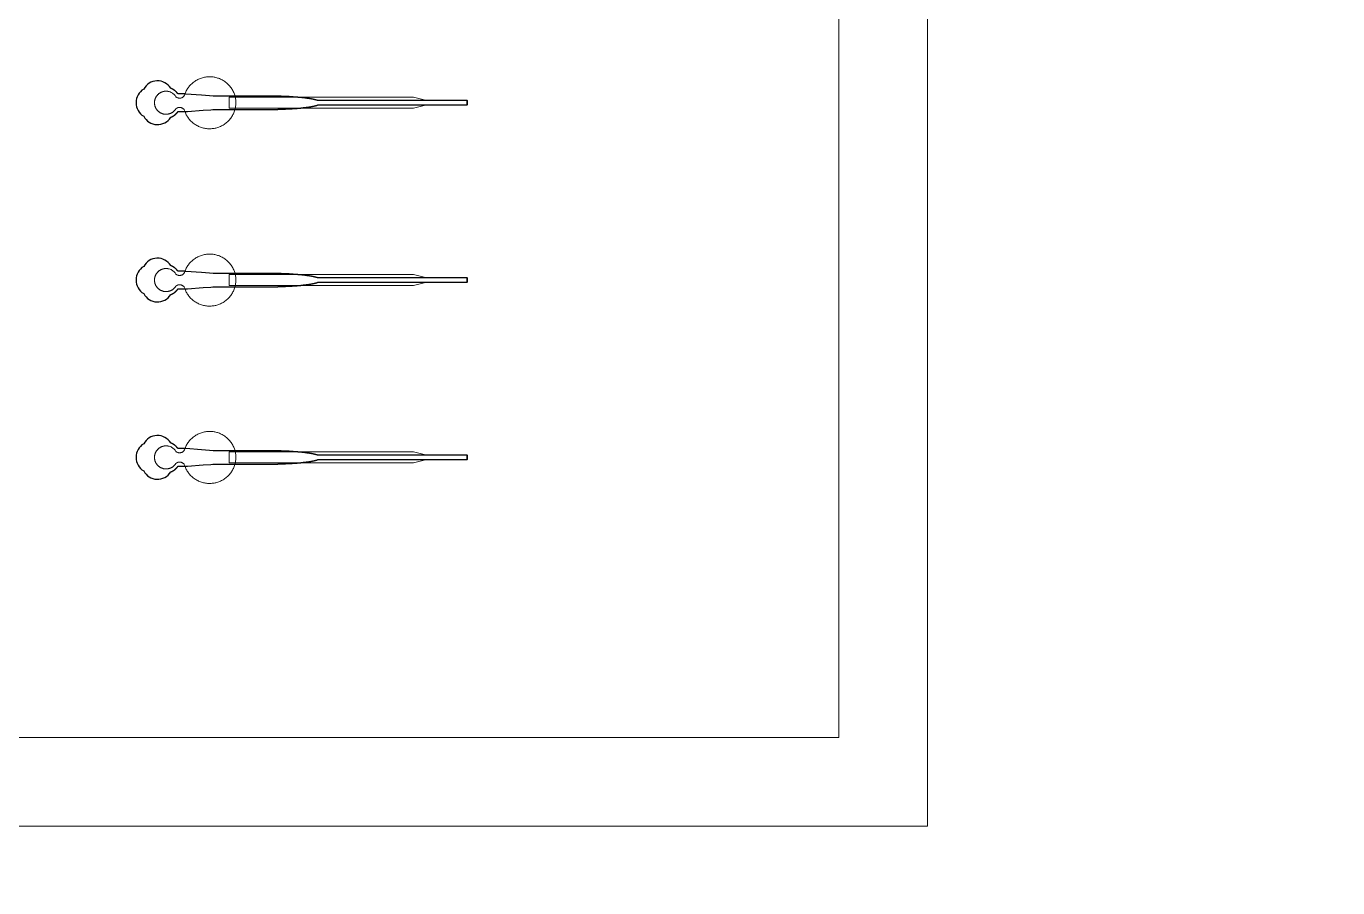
# Model space of a CAD drawing. Header units: inches. Extents: x -52997 to 52003, y -52254 to 52746.
# Drawn here: x 22411 to 37207, y -21043 to -11327 of the extents above; entities that cross this region are included whole.
import ezdxf

# ---------------------------------------------------------------- set-up
doc = ezdxf.new("R2010")
doc.units = ezdxf.units.IN
doc.header["$MEASUREMENT"] = 0
doc.layers.add('1', color=1, linetype='Continuous')
doc.layers.add('2', color=140, linetype='Continuous', lineweight=0)
doc.layers.add('3', color=90, linetype='Continuous', lineweight=0)

msp = doc.modelspace()

# ---------------------------------------------------------------- linework, layer by layer
at = {"layer": '1'}
for points in [[(-16283, -47486), (0, -47486), (16283, -47486, 5.999107)], [(-16250, -47286), (0, -47286), (16250, -47286, 5.986812)], [(-13686, -45486), (0, -45486), (13686, -45486, 6.794322)], [(24041, -12354), (24041, -12353), (24042, -12353), (24043, -12353), (24044, -12352), (24045, -12352), (24045, -12352), (24046, -12351), (24047, -12351), (24048, -12351), (24049, -12350), (24050, -12350), (24051, -12350), (24051, -12349), (24052, -12349), (24053, -12348), (24054, -12348), (24055, -12347), (24056, -12347), (24057, -12347), (24057, -12346), (24058, -12346), (24059, -12345), (24060, -12345), (24061, -12344), (24062, -12344), (24063, -12343), (24063, -12343), (24064, -12342), (24065, -12342), (24066, -12342), (24067, -12341), (24068, -12341), (24069, -12340), (24069, -12339), (24070, -12339), (24071, -12338), (24072, -12338), (24073, -12337), (24074, -12337), (24074, -12336), (24075, -12336), (24076, -12335), (24077, -12335), (24078, -12334), (24079, -12333), (24079, -12333), (24080, -12332), (24081, -12332), (24082, -12331), (24083, -12330), (24084, -12330), (24084, -12329), (24085, -12329), (24086, -12328), (24087, -12327), (24088, -12327), (24088, -12326), (24089, -12325), (24090, -12325), (24091, -12324), (24092, -12323), (24092, -12323), (24093, -12322), (24094, -12321), (24095, -12321), (24095, -12320), (24096, -12319), (24097, -12319), (24098, -12318), (24098, -12317), (24099, -12317), (24100, -12316), (24101, -12315), (24101, -12315), (24102, -12314), (24103, -12313), (24104, -12312), (24104, -12312), (24105, -12311), (24106, -12310), (24106, -12310), (24107, -12309), (24108, -12308), (24108, -12307), (24109, -12307), (24110, -12306), (24110, -12305), (24111, -12304), (24112, -12304), (24112, -12303), (24113, -12302), (24114, -12301), (24114, -12301), (24115, -12300), (24116, -12299), (24116, -12298), (24117, -12298), (24117, -12297), (24118, -12296), (24119, -12295), (24119, -12295), (24120, -12294), (24120, -12293), (24121, -12292), (24121, -12291), (24122, -12291), (24122, -12290), (24166, -12290), (24188, -12290), (24199, -12290), (24201, -12290), (24203, -12290), (24203, -12290), (24203, -12290), (24203, -12290), (24203, -12290), (24203, -12290), (24203, -12290), (24203, -12290), (24204, -12290), (24205, -12290), (24208, -12290), (24230, -12288), (24407, -12274), (24495, -12268), (24517, -12266), (24528, -12265), (24529, -12265), (24529, -12265), (24529, -12265), (24529, -12265), (24529, -12265), (24529, -12265), (24790, -12265), (24796, -12265), (24809, -12265), (24909, -12265), (25110, -12265), (25123, -12265), (25129, -12265), (25132, -12265), (25134, -12265), (25134, -12265), (25134, -12265), (25134, -12265), (25134, -12265), (25134, -12265), (25135, -12265), (25135, -12265), (25140, -12265), (25144, -12265), (25149, -12265), (25154, -12265), (25158, -12265), (25163, -12265), (25167, -12265), (25172, -12265), (25177, -12265), (25182, -12265), (25186, -12265), (25191, -12265), (25196, -12265), (25200, -12264), (25205, -12264), (25210, -12264), (25215, -12264), (25220, -12264), (25224, -12264), (25229, -12264), (25234, -12264), (25239, -12264), (25244, -12264), (25248, -12264), (25253, -12263), (25258, -12263), (25263, -12263), (25268, -12263), (25272, -12263), (25277, -12263), (25282, -12263), (25287, -12262), (25292, -12262), (25297, -12262), (25301, -12262), (25306, -12262), (25311, -12262), (25316, -12261), (25321, -12261), (25326, -12261), (25330, -12261), (25335, -12261), (25340, -12260), (25345, -12260), (25350, -12260), (25354, -12260), (25359, -12259), (25364, -12259), (25369, -12259), (25373, -12259), (25378, -12258), (25383, -12258), (25388, -12258), (25392, -12258), (25397, -12257), (25402, -12257), (25406, -12257), (25411, -12257), (25416, -12256), (25420, -12256), (25425, -12256), (25429, -12255), (25434, -12255), (25436, -12255), (25439, -12255), (25441, -12254), (25443, -12254), (25445, -12254), (25448, -12254), (25450, -12254), (25452, -12254), (25454, -12253), (25457, -12253), (25459, -12253), (25461, -12253), (25463, -12253), (25466, -12253), (25468, -12252), (25470, -12252), (25472, -12252), (25474, -12252), (25477, -12252), (25479, -12251), (25481, -12251), (25483, -12251), (25485, -12251), (25487, -12251), (25490, -12250), (25492, -12250), (25494, -12250), (25496, -12250), (25498, -12250), (25500, -12249), (25502, -12249), (25504, -12249), (25506, -12249), (25509, -12249), (25511, -12248), (25513, -12248), (25515, -12248), (25517, -12248), (25519, -12248), (25521, -12247), (25523, -12247), (25525, -12247), (25527, -12247), (25529, -12246), (25531, -12246), (25533, -12246), (25535, -12246), (25537, -12246), (25539, -12245), (25541, -12245), (25543, -12245), (25545, -12245), (25547, -12244), (25549, -12244), (25551, -12244), (25553, -12244), (25555, -12243), (25557, -12243), (25558, -12243), (25560, -12243), (25562, -12243), (25564, -12242), (25566, -12242), (25568, -12242), (25570, -12242), (25571, -12241), (25573, -12241), (25575, -12241), (25577, -12241), (25579, -12240), (25581, -12240), (25582, -12240), (25584, -12240), (25586, -12239), (25588, -12239), (25589, -12239), (25591, -12239), (25593, -12238), (25595, -12238), (25596, -12238), (25598, -12238), (25600, -12237), (25601, -12237), (25603, -12237), (25605, -12237), (25606, -12236), (25608, -12236), (25610, -12236), (25611, -12235), (25613, -12235), (25614, -12235), (25616, -12235), (25618, -12234), (25619, -12234), (25621, -12234), (25622, -12234), (25624, -12233), (25625, -12233), (25627, -12233), (25628, -12233), (25630, -12232), (25631, -12232), (25633, -12232), (25634, -12231), (25636, -12231), (25637, -12231), (25639, -12231), (25640, -12230), (25642, -12230), (25643, -12230), (25644, -12229), (25646, -12229), (25647, -12229), (25649, -12229), (25650, -12228), (25651, -12228), (25653, -12228), (25654, -12228), (25655, -12227), (25656, -12227), (25658, -12227), (25659, -12226), (25660, -12226), (25662, -12226), (25663, -12225), (25664, -12225), (25665, -12225), (25667, -12225), (25668, -12224), (25669, -12224), (25670, -12224), (25671, -12223), (25672, -12223), (25674, -12223), (25675, -12223), (25676, -12222), (25677, -12222), (25678, -12222), (25679, -12221), (25680, -12221), (25681, -12221), (25682, -12221), (25683, -12220), (25684, -12220), (25685, -12220), (25686, -12219), (25687, -12219), (25688, -12219), (25689, -12218), (25690, -12218), (25691, -12218), (25692, -12218), (25693, -12217), (25694, -12217), (25695, -12217), (25696, -12216), (25697, -12216), (25698, -12216), (25699, -12215), (25700, -12215), (27386, -12215), (27386, -12165), (25700, -12165), (25700, -12165), (25699, -12165), (25698, -12164), (25697, -12164), (25696, -12164), (25695, -12163), (25695, -12163), (25694, -12163), (25693, -12162), (25692, -12162), (25691, -12162), (25690, -12162), (25689, -12161), (25688, -12161), (25687, -12161), (25686, -12160), (25685, -12160), (25684, -12160), (25683, -12159), (25682, -12159), (25681, -12159), (25679, -12159), (25678, -12158), (25677, -12158), (25676, -12158), (25675, -12157), (25674, -12157), (25673, -12157), (25672, -12157), (25670, -12156), (25669, -12156), (25668, -12156), (25667, -12155), (25666, -12155), (25664, -12155), (25663, -12154), (25662, -12154), (25661, -12154), (25659, -12154), (25658, -12153), (25657, -12153), (25656, -12153), (25654, -12152), (25653, -12152), (25652, -12152), (25650, -12152), (25649, -12151), (25648, -12151), (25646, -12151), (25645, -12150), (25643, -12150), (25642, -12150), (25641, -12150), (25639, -12149), (25638, -12149), (25636, -12149), (25635, -12149), (25633, -12148), (25632, -12148), (25630, -12148), (25629, -12147), (25627, -12147), (25626, -12147), (25624, -12147), (25623, -12146), (25621, -12146), (25620, -12146), (25618, -12146), (25616, -12145), (25615, -12145), (25613, -12145), (25612, -12144), (25610, -12144), (25608, -12144), (25607, -12144), (25605, -12143), (25603, -12143), (25602, -12143), (25600, -12143), (25598, -12142), (25597, -12142), (25595, -12142), (25593, -12142), (25591, -12141), (25590, -12141), (25588, -12141), (25586, -12141), (25584, -12140), (25583, -12140), (25581, -12140), (25579, -12140), (25577, -12139), (25576, -12139), (25574, -12139), (25572, -12139), (25570, -12138), (25568, -12138), (25566, -12138), (25564, -12138), (25563, -12137), (25561, -12137), (25559, -12137), (25557, -12137), (25555, -12136), (25553, -12136), (25551, -12136), (25549, -12136), (25547, -12136), (25545, -12135), (25543, -12135), (25541, -12135), (25539, -12135), (25537, -12134), (25536, -12134), (25534, -12134), (25532, -12134), (25530, -12133), (25527, -12133), (25525, -12133), (25523, -12133), (25521, -12133), (25519, -12132), (25517, -12132), (25515, -12132), (25513, -12132), (25511, -12132), (25509, -12131), (25507, -12131), (25505, -12131), (25503, -12131), (25501, -12131), (25499, -12130), (25496, -12130), (25494, -12130), (25492, -12130), (25490, -12130), (25488, -12129), (25486, -12129), (25484, -12129), (25481, -12129), (25479, -12129), (25477, -12128), (25475, -12128), (25473, -12128), (25470, -12128), (25468, -12128), (25466, -12127), (25464, -12127), (25462, -12127), (25459, -12127), (25457, -12127), (25455, -12127), (25453, -12126), (25450, -12126), (25448, -12126), (25446, -12126), (25444, -12126), (25441, -12126), (25439, -12125), (25437, -12125), (25432, -12125), (25428, -12125), (25423, -12124), (25419, -12124), (25414, -12124), (25409, -12123), (25405, -12123), (25400, -12123), (25395, -12122), (25391, -12122), (25386, -12122), (25381, -12122), (25377, -12121), (25372, -12121), (25367, -12121), (25362, -12121), (25358, -12120), (25353, -12120), (25348, -12120), (25343, -12120), (25339, -12119), (25334, -12119), (25329, -12119), (25324, -12119), (25319, -12119), (25315, -12118), (25310, -12118), (25305, -12118), (25300, -12118), (25295, -12118), (25291, -12118), (25286, -12117), (25281, -12117), (25276, -12117), (25271, -12117), (25267, -12117), (25262, -12117), (25257, -12117), (25252, -12116), (25247, -12116), (25243, -12116), (25238, -12116), (25233, -12116), (25228, -12116), (25223, -12116), (25219, -12116), (25214, -12116), (25209, -12116), (25205, -12115), (25200, -12115), (25195, -12115), (25190, -12115), (25186, -12115), (25181, -12115), (25176, -12115), (25172, -12115), (25167, -12115), (25162, -12115), (25158, -12115), (25153, -12115), (25149, -12115), (25146, -12115), (25146, -12115), (25145, -12115), (25145, -12115), (25145, -12115), (25143, -12115), (25137, -12115), (25124, -12115), (25073, -12115), (24869, -12115), (24818, -12115), (24793, -12115), (24787, -12115), (24785, -12115), (24529, -12115), (24529, -12115), (24529, -12115), (24529, -12115), (24529, -12115), (24529, -12115), (24528, -12115), (24527, -12115), (24521, -12114), (24477, -12111), (24389, -12104), (24212, -12091), (24207, -12090), (24204, -12090), (24203, -12090), (24203, -12090), (24203, -12090), (24203, -12090), (24203, -12090), (24203, -12090), (24203, -12090), (24203, -12090), (24202, -12090), (24200, -12090), (24194, -12090), (24183, -12090), (24162, -12090), (24140, -12090), (24129, -12090), (24123, -12090), (24123, -12090), (24123, -12090), (24123, -12090), (24122, -12090), (24122, -12090), (24122, -12090), (24122, -12090), (24122, -12089), (24121, -12088), (24120, -12087), (24120, -12086), (24119, -12085), (24118, -12084), (24117, -12083), (24116, -12082), (24115, -12080), (24114, -12079), (24113, -12078), (24113, -12077), (24112, -12076), (24111, -12075), (24110, -12074), (24109, -12073), (24108, -12072), (24107, -12071), (24106, -12070), (24105, -12068), (24104, -12067), (24103, -12066), (24102, -12065), (24100, -12064), (24099, -12063), (24098, -12062), (24097, -12061), (24096, -12060), (24095, -12059), (24094, -12058), (24093, -12057), (24091, -12056), (24090, -12055), (24089, -12054), (24088, -12053), (24087, -12052), (24085, -12051), (24084, -12050), (24083, -12049), (24082, -12049), (24080, -12048), (24079, -12047), (24078, -12046), (24077, -12045), (24075, -12044), (24074, -12043), (24073, -12042), (24071, -12042), (24070, -12041), (24069, -12040), (24067, -12039), (24066, -12038), (24065, -12038), (24063, -12037), (24062, -12036), (24061, -12035), (24059, -12035), (24058, -12034), (24056, -12033), (24055, -12032), (24054, -12032), (24052, -12031), (24051, -12030), (24049, -12030), (24048, -12029), (24046, -12029), (24045, -12028), (24044, -12027), (24042, -12027), (24041, -12026, 0.576044), (23736, -12036, 0.560065), (23736, -12342, 0.578435)], [(24041, -14354), (24041, -14353), (24042, -14353), (24043, -14353), (24044, -14352), (24045, -14352), (24045, -14352), (24046, -14351), (24047, -14351), (24048, -14351), (24049, -14350), (24050, -14350), (24051, -14350), (24051, -14349), (24052, -14349), (24053, -14348), (24054, -14348), (24055, -14347), (24056, -14347), (24057, -14347), (24057, -14346), (24058, -14346), (24059, -14345), (24060, -14345), (24061, -14344), (24062, -14344), (24063, -14343), (24063, -14343), (24064, -14342), (24065, -14342), (24066, -14342), (24067, -14341), (24068, -14341), (24069, -14340), (24069, -14339), (24070, -14339), (24071, -14338), (24072, -14338), (24073, -14337), (24074, -14337), (24074, -14336), (24075, -14336), (24076, -14335), (24077, -14335), (24078, -14334), (24079, -14333), (24079, -14333), (24080, -14332), (24081, -14332), (24082, -14331), (24083, -14330), (24084, -14330), (24084, -14329), (24085, -14329), (24086, -14328), (24087, -14327), (24088, -14327), (24088, -14326), (24089, -14325), (24090, -14325), (24091, -14324), (24092, -14323), (24092, -14323), (24093, -14322), (24094, -14321), (24095, -14321), (24095, -14320), (24096, -14319), (24097, -14319), (24098, -14318), (24098, -14317), (24099, -14317), (24100, -14316), (24101, -14315), (24101, -14315), (24102, -14314), (24103, -14313), (24104, -14312), (24104, -14312), (24105, -14311), (24106, -14310), (24106, -14310), (24107, -14309), (24108, -14308), (24108, -14307), (24109, -14307), (24110, -14306), (24110, -14305), (24111, -14304), (24112, -14304), (24112, -14303), (24113, -14302), (24114, -14301), (24114, -14301), (24115, -14300), (24116, -14299), (24116, -14298), (24117, -14298), (24117, -14297), (24118, -14296), (24119, -14295), (24119, -14295), (24120, -14294), (24120, -14293), (24121, -14292), (24121, -14291), (24122, -14291), (24122, -14290), (24166, -14290), (24188, -14290), (24199, -14290), (24201, -14290), (24203, -14290), (24203, -14290), (24203, -14290), (24203, -14290), (24203, -14290), (24203, -14290), (24203, -14290), (24203, -14290), (24204, -14290), (24205, -14290), (24208, -14290), (24230, -14288), (24407, -14274), (24495, -14268), (24517, -14266), (24528, -14265), (24529, -14265), (24529, -14265), (24529, -14265), (24529, -14265), (24529, -14265), (24529, -14265), (24790, -14265), (24796, -14265), (24809, -14265), (24909, -14265), (25110, -14265), (25123, -14265), (25129, -14265), (25132, -14265), (25134, -14265), (25134, -14265), (25134, -14265), (25134, -14265), (25134, -14265), (25134, -14265), (25135, -14265), (25135, -14265), (25140, -14265), (25144, -14265), (25149, -14265), (25154, -14265), (25158, -14265), (25163, -14265), (25167, -14265), (25172, -14265), (25177, -14265), (25182, -14265), (25186, -14265), (25191, -14265), (25196, -14265), (25200, -14264), (25205, -14264), (25210, -14264), (25215, -14264), (25220, -14264), (25224, -14264), (25229, -14264), (25234, -14264), (25239, -14264), (25244, -14264), (25248, -14264), (25253, -14263), (25258, -14263), (25263, -14263), (25268, -14263), (25272, -14263), (25277, -14263), (25282, -14263), (25287, -14262), (25292, -14262), (25297, -14262), (25301, -14262), (25306, -14262), (25311, -14262), (25316, -14261), (25321, -14261), (25326, -14261), (25330, -14261), (25335, -14261), (25340, -14260), (25345, -14260), (25350, -14260), (25354, -14260), (25359, -14259), (25364, -14259), (25369, -14259), (25373, -14259), (25378, -14258), (25383, -14258), (25388, -14258), (25392, -14258), (25397, -14257), (25402, -14257), (25406, -14257), (25411, -14257), (25416, -14256), (25420, -14256), (25425, -14256), (25429, -14255), (25434, -14255), (25436, -14255), (25439, -14255), (25441, -14254), (25443, -14254), (25445, -14254), (25448, -14254), (25450, -14254), (25452, -14254), (25454, -14253), (25457, -14253), (25459, -14253), (25461, -14253), (25463, -14253), (25466, -14253), (25468, -14252), (25470, -14252), (25472, -14252), (25474, -14252), (25477, -14252), (25479, -14251), (25481, -14251), (25483, -14251), (25485, -14251), (25487, -14251), (25490, -14250), (25492, -14250), (25494, -14250), (25496, -14250), (25498, -14250), (25500, -14249), (25502, -14249), (25504, -14249), (25506, -14249), (25509, -14249), (25511, -14248), (25513, -14248), (25515, -14248), (25517, -14248), (25519, -14248), (25521, -14247), (25523, -14247), (25525, -14247), (25527, -14247), (25529, -14246), (25531, -14246), (25533, -14246), (25535, -14246), (25537, -14246), (25539, -14245), (25541, -14245), (25543, -14245), (25545, -14245), (25547, -14244), (25549, -14244), (25551, -14244), (25553, -14244), (25555, -14243), (25557, -14243), (25558, -14243), (25560, -14243), (25562, -14243), (25564, -14242), (25566, -14242), (25568, -14242), (25570, -14242), (25571, -14241), (25573, -14241), (25575, -14241), (25577, -14241), (25579, -14240), (25581, -14240), (25582, -14240), (25584, -14240), (25586, -14239), (25588, -14239), (25589, -14239), (25591, -14239), (25593, -14238), (25595, -14238), (25596, -14238), (25598, -14238), (25600, -14237), (25601, -14237), (25603, -14237), (25605, -14237), (25606, -14236), (25608, -14236), (25610, -14236), (25611, -14235), (25613, -14235), (25614, -14235), (25616, -14235), (25618, -14234), (25619, -14234), (25621, -14234), (25622, -14234), (25624, -14233), (25625, -14233), (25627, -14233), (25628, -14233), (25630, -14232), (25631, -14232), (25633, -14232), (25634, -14231), (25636, -14231), (25637, -14231), (25639, -14231), (25640, -14230), (25642, -14230), (25643, -14230), (25644, -14229), (25646, -14229), (25647, -14229), (25649, -14229), (25650, -14228), (25651, -14228), (25653, -14228), (25654, -14228), (25655, -14227), (25656, -14227), (25658, -14227), (25659, -14226), (25660, -14226), (25662, -14226), (25663, -14225), (25664, -14225), (25665, -14225), (25667, -14225), (25668, -14224), (25669, -14224), (25670, -14224), (25671, -14223), (25672, -14223), (25674, -14223), (25675, -14223), (25676, -14222), (25677, -14222), (25678, -14222), (25679, -14221), (25680, -14221), (25681, -14221), (25682, -14221), (25683, -14220), (25684, -14220), (25685, -14220), (25686, -14219), (25687, -14219), (25688, -14219), (25689, -14218), (25690, -14218), (25691, -14218), (25692, -14218), (25693, -14217), (25694, -14217), (25695, -14217), (25696, -14216), (25697, -14216), (25698, -14216), (25699, -14215), (25700, -14215), (27386, -14215), (27386, -14165), (25700, -14165), (25700, -14165), (25699, -14165), (25698, -14164), (25697, -14164), (25696, -14164), (25695, -14163), (25695, -14163), (25694, -14163), (25693, -14162), (25692, -14162), (25691, -14162), (25690, -14162), (25689, -14161), (25688, -14161), (25687, -14161), (25686, -14160), (25685, -14160), (25684, -14160), (25683, -14159), (25682, -14159), (25681, -14159), (25679, -14159), (25678, -14158), (25677, -14158), (25676, -14158), (25675, -14157), (25674, -14157), (25673, -14157), (25672, -14157), (25670, -14156), (25669, -14156), (25668, -14156), (25667, -14155), (25666, -14155), (25664, -14155), (25663, -14154), (25662, -14154), (25661, -14154), (25659, -14154), (25658, -14153), (25657, -14153), (25656, -14153), (25654, -14152), (25653, -14152), (25652, -14152), (25650, -14152), (25649, -14151), (25648, -14151), (25646, -14151), (25645, -14150), (25643, -14150), (25642, -14150), (25641, -14150), (25639, -14149), (25638, -14149), (25636, -14149), (25635, -14149), (25633, -14148), (25632, -14148), (25630, -14148), (25629, -14147), (25627, -14147), (25626, -14147), (25624, -14147), (25623, -14146), (25621, -14146), (25620, -14146), (25618, -14146), (25616, -14145), (25615, -14145), (25613, -14145), (25612, -14144), (25610, -14144), (25608, -14144), (25607, -14144), (25605, -14143), (25603, -14143), (25602, -14143), (25600, -14143), (25598, -14142), (25597, -14142), (25595, -14142), (25593, -14142), (25591, -14141), (25590, -14141), (25588, -14141), (25586, -14141), (25584, -14140), (25583, -14140), (25581, -14140), (25579, -14140), (25577, -14139), (25576, -14139), (25574, -14139), (25572, -14139), (25570, -14138), (25568, -14138), (25566, -14138), (25564, -14138), (25563, -14137), (25561, -14137), (25559, -14137), (25557, -14137), (25555, -14136), (25553, -14136), (25551, -14136), (25549, -14136), (25547, -14136), (25545, -14135), (25543, -14135), (25541, -14135), (25539, -14135), (25537, -14134), (25536, -14134), (25534, -14134), (25532, -14134), (25530, -14133), (25527, -14133), (25525, -14133), (25523, -14133), (25521, -14133), (25519, -14132), (25517, -14132), (25515, -14132), (25513, -14132), (25511, -14132), (25509, -14131), (25507, -14131), (25505, -14131), (25503, -14131), (25501, -14131), (25499, -14130), (25496, -14130), (25494, -14130), (25492, -14130), (25490, -14130), (25488, -14129), (25486, -14129), (25484, -14129), (25481, -14129), (25479, -14129), (25477, -14128), (25475, -14128), (25473, -14128), (25470, -14128), (25468, -14128), (25466, -14127), (25464, -14127), (25462, -14127), (25459, -14127), (25457, -14127), (25455, -14127), (25453, -14126), (25450, -14126), (25448, -14126), (25446, -14126), (25444, -14126), (25441, -14126), (25439, -14125), (25437, -14125), (25432, -14125), (25428, -14125), (25423, -14124), (25419, -14124), (25414, -14124), (25409, -14123), (25405, -14123), (25400, -14123), (25395, -14122), (25391, -14122), (25386, -14122), (25381, -14122), (25377, -14121), (25372, -14121), (25367, -14121), (25362, -14121), (25358, -14120), (25353, -14120), (25348, -14120), (25343, -14120), (25339, -14119), (25334, -14119), (25329, -14119), (25324, -14119), (25319, -14119), (25315, -14118), (25310, -14118), (25305, -14118), (25300, -14118), (25295, -14118), (25291, -14118), (25286, -14117), (25281, -14117), (25276, -14117), (25271, -14117), (25267, -14117), (25262, -14117), (25257, -14117), (25252, -14116), (25247, -14116), (25243, -14116), (25238, -14116), (25233, -14116), (25228, -14116), (25223, -14116), (25219, -14116), (25214, -14116), (25209, -14116), (25205, -14115), (25200, -14115), (25195, -14115), (25190, -14115), (25186, -14115), (25181, -14115), (25176, -14115), (25172, -14115), (25167, -14115), (25162, -14115), (25158, -14115), (25153, -14115), (25149, -14115), (25146, -14115), (25146, -14115), (25145, -14115), (25145, -14115), (25145, -14115), (25143, -14115), (25137, -14115), (25124, -14115), (25073, -14115), (24869, -14115), (24818, -14115), (24793, -14115), (24787, -14115), (24785, -14115), (24529, -14115), (24529, -14115), (24529, -14115), (24529, -14115), (24529, -14115), (24529, -14115), (24528, -14115), (24527, -14115), (24521, -14114), (24477, -14111), (24389, -14104), (24212, -14091), (24207, -14090), (24204, -14090), (24203, -14090), (24203, -14090), (24203, -14090), (24203, -14090), (24203, -14090), (24203, -14090), (24203, -14090), (24203, -14090), (24202, -14090), (24200, -14090), (24194, -14090), (24183, -14090), (24162, -14090), (24140, -14090), (24129, -14090), (24123, -14090), (24123, -14090), (24123, -14090), (24123, -14090), (24122, -14090), (24122, -14090), (24122, -14090), (24122, -14090), (24122, -14089), (24121, -14088), (24120, -14087), (24120, -14086), (24119, -14085), (24118, -14084), (24117, -14083), (24116, -14082), (24115, -14080), (24114, -14079), (24113, -14078), (24113, -14077), (24112, -14076), (24111, -14075), (24110, -14074), (24109, -14073), (24108, -14072), (24107, -14071), (24106, -14070), (24105, -14068), (24104, -14067), (24103, -14066), (24102, -14065), (24100, -14064), (24099, -14063), (24098, -14062), (24097, -14061), (24096, -14060), (24095, -14059), (24094, -14058), (24093, -14057), (24091, -14056), (24090, -14055), (24089, -14054), (24088, -14053), (24087, -14052), (24085, -14051), (24084, -14050), (24083, -14049), (24082, -14049), (24080, -14048), (24079, -14047), (24078, -14046), (24077, -14045), (24075, -14044), (24074, -14043), (24073, -14042), (24071, -14042), (24070, -14041), (24069, -14040), (24067, -14039), (24066, -14038), (24065, -14038), (24063, -14037), (24062, -14036), (24061, -14035), (24059, -14035), (24058, -14034), (24056, -14033), (24055, -14032), (24054, -14032), (24052, -14031), (24051, -14030), (24049, -14030), (24048, -14029), (24046, -14029), (24045, -14028), (24044, -14027), (24042, -14027), (24041, -14026, 0.576044), (23736, -14036, 0.560065), (23736, -14342, 0.578435)], [(24041, -16354), (24041, -16353), (24042, -16353), (24043, -16353), (24044, -16352), (24045, -16352), (24045, -16352), (24046, -16351), (24047, -16351), (24048, -16351), (24049, -16350), (24050, -16350), (24051, -16350), (24051, -16349), (24052, -16349), (24053, -16348), (24054, -16348), (24055, -16347), (24056, -16347), (24057, -16347), (24057, -16346), (24058, -16346), (24059, -16345), (24060, -16345), (24061, -16344), (24062, -16344), (24063, -16343), (24063, -16343), (24064, -16342), (24065, -16342), (24066, -16342), (24067, -16341), (24068, -16341), (24069, -16340), (24069, -16339), (24070, -16339), (24071, -16338), (24072, -16338), (24073, -16337), (24074, -16337), (24074, -16336), (24075, -16336), (24076, -16335), (24077, -16335), (24078, -16334), (24079, -16333), (24079, -16333), (24080, -16332), (24081, -16332), (24082, -16331), (24083, -16330), (24084, -16330), (24084, -16329), (24085, -16329), (24086, -16328), (24087, -16327), (24088, -16327), (24088, -16326), (24089, -16325), (24090, -16325), (24091, -16324), (24092, -16323), (24092, -16323), (24093, -16322), (24094, -16321), (24095, -16321), (24095, -16320), (24096, -16319), (24097, -16319), (24098, -16318), (24098, -16317), (24099, -16317), (24100, -16316), (24101, -16315), (24101, -16315), (24102, -16314), (24103, -16313), (24104, -16312), (24104, -16312), (24105, -16311), (24106, -16310), (24106, -16310), (24107, -16309), (24108, -16308), (24108, -16307), (24109, -16307), (24110, -16306), (24110, -16305), (24111, -16304), (24112, -16304), (24112, -16303), (24113, -16302), (24114, -16301), (24114, -16301), (24115, -16300), (24116, -16299), (24116, -16298), (24117, -16298), (24117, -16297), (24118, -16296), (24119, -16295), (24119, -16295), (24120, -16294), (24120, -16293), (24121, -16292), (24121, -16291), (24122, -16291), (24122, -16290), (24166, -16290), (24188, -16290), (24199, -16290), (24201, -16290), (24203, -16290), (24203, -16290), (24203, -16290), (24203, -16290), (24203, -16290), (24203, -16290), (24203, -16290), (24203, -16290), (24204, -16290), (24205, -16290), (24208, -16290), (24230, -16288), (24407, -16274), (24495, -16268), (24517, -16266), (24528, -16265), (24529, -16265), (24529, -16265), (24529, -16265), (24529, -16265), (24529, -16265), (24529, -16265), (24790, -16265), (24796, -16265), (24809, -16265), (24909, -16265), (25110, -16265), (25123, -16265), (25129, -16265), (25132, -16265), (25134, -16265), (25134, -16265), (25134, -16265), (25134, -16265), (25134, -16265), (25134, -16265), (25135, -16265), (25135, -16265), (25140, -16265), (25144, -16265), (25149, -16265), (25154, -16265), (25158, -16265), (25163, -16265), (25167, -16265), (25172, -16265), (25177, -16265), (25182, -16265), (25186, -16265), (25191, -16265), (25196, -16265), (25200, -16264), (25205, -16264), (25210, -16264), (25215, -16264), (25220, -16264), (25224, -16264), (25229, -16264), (25234, -16264), (25239, -16264), (25244, -16264), (25248, -16264), (25253, -16263), (25258, -16263), (25263, -16263), (25268, -16263), (25272, -16263), (25277, -16263), (25282, -16263), (25287, -16262), (25292, -16262), (25297, -16262), (25301, -16262), (25306, -16262), (25311, -16262), (25316, -16261), (25321, -16261), (25326, -16261), (25330, -16261), (25335, -16261), (25340, -16260), (25345, -16260), (25350, -16260), (25354, -16260), (25359, -16259), (25364, -16259), (25369, -16259), (25373, -16259), (25378, -16258), (25383, -16258), (25388, -16258), (25392, -16258), (25397, -16257), (25402, -16257), (25406, -16257), (25411, -16257), (25416, -16256), (25420, -16256), (25425, -16256), (25429, -16255), (25434, -16255), (25436, -16255), (25439, -16255), (25441, -16254), (25443, -16254), (25445, -16254), (25448, -16254), (25450, -16254), (25452, -16254), (25454, -16253), (25457, -16253), (25459, -16253), (25461, -16253), (25463, -16253), (25466, -16253), (25468, -16252), (25470, -16252), (25472, -16252), (25474, -16252), (25477, -16252), (25479, -16251), (25481, -16251), (25483, -16251), (25485, -16251), (25487, -16251), (25490, -16250), (25492, -16250), (25494, -16250), (25496, -16250), (25498, -16250), (25500, -16249), (25502, -16249), (25504, -16249), (25506, -16249), (25509, -16249), (25511, -16248), (25513, -16248), (25515, -16248), (25517, -16248), (25519, -16248), (25521, -16247), (25523, -16247), (25525, -16247), (25527, -16247), (25529, -16246), (25531, -16246), (25533, -16246), (25535, -16246), (25537, -16246), (25539, -16245), (25541, -16245), (25543, -16245), (25545, -16245), (25547, -16244), (25549, -16244), (25551, -16244), (25553, -16244), (25555, -16243), (25557, -16243), (25558, -16243), (25560, -16243), (25562, -16243), (25564, -16242), (25566, -16242), (25568, -16242), (25570, -16242), (25571, -16241), (25573, -16241), (25575, -16241), (25577, -16241), (25579, -16240), (25581, -16240), (25582, -16240), (25584, -16240), (25586, -16239), (25588, -16239), (25589, -16239), (25591, -16239), (25593, -16238), (25595, -16238), (25596, -16238), (25598, -16238), (25600, -16237), (25601, -16237), (25603, -16237), (25605, -16237), (25606, -16236), (25608, -16236), (25610, -16236), (25611, -16235), (25613, -16235), (25614, -16235), (25616, -16235), (25618, -16234), (25619, -16234), (25621, -16234), (25622, -16234), (25624, -16233), (25625, -16233), (25627, -16233), (25628, -16233), (25630, -16232), (25631, -16232), (25633, -16232), (25634, -16231), (25636, -16231), (25637, -16231), (25639, -16231), (25640, -16230), (25642, -16230), (25643, -16230), (25644, -16229), (25646, -16229), (25647, -16229), (25649, -16229), (25650, -16228), (25651, -16228), (25653, -16228), (25654, -16228), (25655, -16227), (25656, -16227), (25658, -16227), (25659, -16226), (25660, -16226), (25662, -16226), (25663, -16225), (25664, -16225), (25665, -16225), (25667, -16225), (25668, -16224), (25669, -16224), (25670, -16224), (25671, -16223), (25672, -16223), (25674, -16223), (25675, -16223), (25676, -16222), (25677, -16222), (25678, -16222), (25679, -16221), (25680, -16221), (25681, -16221), (25682, -16221), (25683, -16220), (25684, -16220), (25685, -16220), (25686, -16219), (25687, -16219), (25688, -16219), (25689, -16218), (25690, -16218), (25691, -16218), (25692, -16218), (25693, -16217), (25694, -16217), (25695, -16217), (25696, -16216), (25697, -16216), (25698, -16216), (25699, -16215), (25700, -16215), (27386, -16215), (27386, -16165), (25700, -16165), (25700, -16165), (25699, -16165), (25698, -16164), (25697, -16164), (25696, -16164), (25695, -16163), (25695, -16163), (25694, -16163), (25693, -16162), (25692, -16162), (25691, -16162), (25690, -16162), (25689, -16161), (25688, -16161), (25687, -16161), (25686, -16160), (25685, -16160), (25684, -16160), (25683, -16159), (25682, -16159), (25681, -16159), (25679, -16159), (25678, -16158), (25677, -16158), (25676, -16158), (25675, -16157), (25674, -16157), (25673, -16157), (25672, -16157), (25670, -16156), (25669, -16156), (25668, -16156), (25667, -16155), (25666, -16155), (25664, -16155), (25663, -16154), (25662, -16154), (25661, -16154), (25659, -16154), (25658, -16153), (25657, -16153), (25656, -16153), (25654, -16152), (25653, -16152), (25652, -16152), (25650, -16152), (25649, -16151), (25648, -16151), (25646, -16151), (25645, -16150), (25643, -16150), (25642, -16150), (25641, -16150), (25639, -16149), (25638, -16149), (25636, -16149), (25635, -16149), (25633, -16148), (25632, -16148), (25630, -16148), (25629, -16147), (25627, -16147), (25626, -16147), (25624, -16147), (25623, -16146), (25621, -16146), (25620, -16146), (25618, -16146), (25616, -16145), (25615, -16145), (25613, -16145), (25612, -16144), (25610, -16144), (25608, -16144), (25607, -16144), (25605, -16143), (25603, -16143), (25602, -16143), (25600, -16143), (25598, -16142), (25597, -16142), (25595, -16142), (25593, -16142), (25591, -16141), (25590, -16141), (25588, -16141), (25586, -16141), (25584, -16140), (25583, -16140), (25581, -16140), (25579, -16140), (25577, -16139), (25576, -16139), (25574, -16139), (25572, -16139), (25570, -16138), (25568, -16138), (25566, -16138), (25564, -16138), (25563, -16137), (25561, -16137), (25559, -16137), (25557, -16137), (25555, -16136), (25553, -16136), (25551, -16136), (25549, -16136), (25547, -16136), (25545, -16135), (25543, -16135), (25541, -16135), (25539, -16135), (25537, -16134), (25536, -16134), (25534, -16134), (25532, -16134), (25530, -16133), (25527, -16133), (25525, -16133), (25523, -16133), (25521, -16133), (25519, -16132), (25517, -16132), (25515, -16132), (25513, -16132), (25511, -16132), (25509, -16131), (25507, -16131), (25505, -16131), (25503, -16131), (25501, -16131), (25499, -16130), (25496, -16130), (25494, -16130), (25492, -16130), (25490, -16130), (25488, -16129), (25486, -16129), (25484, -16129), (25481, -16129), (25479, -16129), (25477, -16128), (25475, -16128), (25473, -16128), (25470, -16128), (25468, -16128), (25466, -16127), (25464, -16127), (25462, -16127), (25459, -16127), (25457, -16127), (25455, -16127), (25453, -16126), (25450, -16126), (25448, -16126), (25446, -16126), (25444, -16126), (25441, -16126), (25439, -16125), (25437, -16125), (25432, -16125), (25428, -16125), (25423, -16124), (25419, -16124), (25414, -16124), (25409, -16123), (25405, -16123), (25400, -16123), (25395, -16122), (25391, -16122), (25386, -16122), (25381, -16122), (25377, -16121), (25372, -16121), (25367, -16121), (25362, -16121), (25358, -16120), (25353, -16120), (25348, -16120), (25343, -16120), (25339, -16119), (25334, -16119), (25329, -16119), (25324, -16119), (25319, -16119), (25315, -16118), (25310, -16118), (25305, -16118), (25300, -16118), (25295, -16118), (25291, -16118), (25286, -16117), (25281, -16117), (25276, -16117), (25271, -16117), (25267, -16117), (25262, -16117), (25257, -16117), (25252, -16116), (25247, -16116), (25243, -16116), (25238, -16116), (25233, -16116), (25228, -16116), (25223, -16116), (25219, -16116), (25214, -16116), (25209, -16116), (25205, -16115), (25200, -16115), (25195, -16115), (25190, -16115), (25186, -16115), (25181, -16115), (25176, -16115), (25172, -16115), (25167, -16115), (25162, -16115), (25158, -16115), (25153, -16115), (25149, -16115), (25146, -16115), (25146, -16115), (25145, -16115), (25145, -16115), (25145, -16115), (25143, -16115), (25137, -16115), (25124, -16115), (25073, -16115), (24869, -16115), (24818, -16115), (24793, -16115), (24787, -16115), (24785, -16115), (24529, -16115), (24529, -16115), (24529, -16115), (24529, -16115), (24529, -16115), (24529, -16115), (24528, -16115), (24527, -16115), (24521, -16114), (24477, -16111), (24389, -16104), (24212, -16091), (24207, -16090), (24204, -16090), (24203, -16090), (24203, -16090), (24203, -16090), (24203, -16090), (24203, -16090), (24203, -16090), (24203, -16090), (24203, -16090), (24202, -16090), (24200, -16090), (24194, -16090), (24183, -16090), (24162, -16090), (24140, -16090), (24129, -16090), (24123, -16090), (24123, -16090), (24123, -16090), (24123, -16090), (24122, -16090), (24122, -16090), (24122, -16090), (24122, -16090), (24122, -16089), (24121, -16088), (24120, -16087), (24120, -16086), (24119, -16085), (24118, -16084), (24117, -16083), (24116, -16082), (24115, -16080), (24114, -16079), (24113, -16078), (24113, -16077), (24112, -16076), (24111, -16075), (24110, -16074), (24109, -16073), (24108, -16072), (24107, -16071), (24106, -16070), (24105, -16068), (24104, -16067), (24103, -16066), (24102, -16065), (24100, -16064), (24099, -16063), (24098, -16062), (24097, -16061), (24096, -16060), (24095, -16059), (24094, -16058), (24093, -16057), (24091, -16056), (24090, -16055), (24089, -16054), (24088, -16053), (24087, -16052), (24085, -16051), (24084, -16050), (24083, -16049), (24082, -16049), (24080, -16048), (24079, -16047), (24078, -16046), (24077, -16045), (24075, -16044), (24074, -16043), (24073, -16042), (24071, -16042), (24070, -16041), (24069, -16040), (24067, -16039), (24066, -16038), (24065, -16038), (24063, -16037), (24062, -16036), (24061, -16035), (24059, -16035), (24058, -16034), (24056, -16033), (24055, -16032), (24054, -16032), (24052, -16031), (24051, -16030), (24049, -16030), (24048, -16029), (24046, -16029), (24045, -16028), (24044, -16027), (24042, -16027), (24041, -16026, 0.576044), (23736, -16036, 0.560065), (23736, -16342, 0.578435)]]:
    msp.add_lwpolyline(points, format="xyb", close=True, dxfattribs=at)
msp.add_circle((-497, 246), 52500, dxfattribs=at)
at = {"layer": '2'}
for points in [[(-16283, -47486), (0, -47486), (16283, -47486, 5.999107)], [(-16250, -47286), (0, -47286), (16250, -47286, 5.986812)], [(-13686, -45486), (0, -45486), (13686, -45486, 6.794322)]]:
    msp.add_lwpolyline(points, format="xyb", close=True, dxfattribs=at)
for points in [[(32577, 17900), (32577, -20347), (-32423, -20347), (-32423, 17900)], [(31577, 16900), (31577, -19347), (-31423, -19347), (-31423, 16900)]]:
    msp.add_lwpolyline(points, close=True, dxfattribs=at)
msp.add_circle((-497, 246), 52500, dxfattribs=at)
for points in [[(24098, -12260), (24120, -12237), (24152, -12243), (24183, -12248), (24197, -12277), (24272, -12518), (24524, -12480), (24776, -12442), (24776, -12190), (24777, -11938), (24525, -11900), (24273, -11862), (24197, -12103), (24184, -12131), (24153, -12137), (24122, -12143), (24099, -12121), (24048, -12038), (23954, -12064), (23859, -12090), (23858, -12188), (23857, -12286), (23951, -12314), (24044, -12343), (24098, -12260)], [(24098, -14260), (24120, -14237), (24152, -14243), (24183, -14248), (24197, -14277), (24272, -14518), (24524, -14480), (24776, -14442), (24776, -14190), (24777, -13938), (24525, -13900), (24273, -13862), (24197, -14103), (24184, -14131), (24153, -14137), (24122, -14143), (24099, -14121), (24048, -14038), (23954, -14064), (23859, -14090), (23858, -14188), (23857, -14286), (23951, -14314), (24044, -14343), (24098, -14260)], [(24098, -16260), (24120, -16237), (24152, -16243), (24183, -16248), (24197, -16277), (24272, -16518), (24524, -16480), (24776, -16442), (24776, -16190), (24777, -15938), (24525, -15900), (24273, -15862), (24197, -16103), (24184, -16131), (24153, -16137), (24122, -16143), (24099, -16121), (24048, -16038), (23954, -16064), (23859, -16090), (23858, -16188), (23857, -16286), (23951, -16314), (24044, -16343), (24098, -16260)]]:
    msp.add_rational_spline(points, [1, 0.884783429184, 1, 0.884783429184, 1, 0.758252289935, 1, 0.758252289935, 1, 0.758252289935, 1, 0.758252289935, 1, 0.888941908896, 1, 0.888941908896, 1, 0.79946124759, 1, 0.79946124759, 1, 0.79946124759, 1, 0.79946124759, 1], degree=2, knots=[0, 0, 0, 0.969535, 0.969535, 1.939069, 1.939069, 3.359405, 3.359405, 4.779741, 4.779741, 6.200078, 6.200078, 7.620414, 7.620414, 8.571947, 8.571947, 9.52348, 9.52348, 10.812277, 10.812277, 12.101074, 12.101074, 13.389871, 13.389871, 14.678668, 14.678668, 14.678668], dxfattribs=at)
at = {"layer": '3'}
for points in [[(-16283, -47486), (0, -47486), (16283, -47486, 5.999107)], [(-16283, -47486), (0, -47486), (16283, -47486, 5.999107)], [(-16250, -47286), (0, -47286), (16250, -47286, 5.986812)], [(-16250, -47286), (0, -47286), (16250, -47286, 5.986812)], [(-13686, -45486), (0, -45486), (13686, -45486, 6.794322)], [(-13686, -45486), (0, -45486), (13686, -45486, 6.794322)]]:
    msp.add_lwpolyline(points, format="xyb", close=True, dxfattribs=at)
for points in [[(24701, -12127), (26781, -12127), (26931, -12165), (27388, -12165), (27388, -12215), (26931, -12215), (26781, -12252), (24701, -12252)], [(24701, -14127), (26781, -14127), (26931, -14165), (27388, -14165), (27388, -14215), (26931, -14215), (26781, -14252), (24701, -14252)], [(24701, -16127), (26781, -16127), (26931, -16165), (27388, -16165), (27388, -16215), (26931, -16215), (26781, -16252), (24701, -16252)]]:
    msp.add_lwpolyline(points, close=True, dxfattribs=at)
msp.add_circle((-497, 246), 52500, dxfattribs=at)
msp.add_circle((-497, 246), 52500, dxfattribs=at)

doc.saveas('drawing.dxf')
